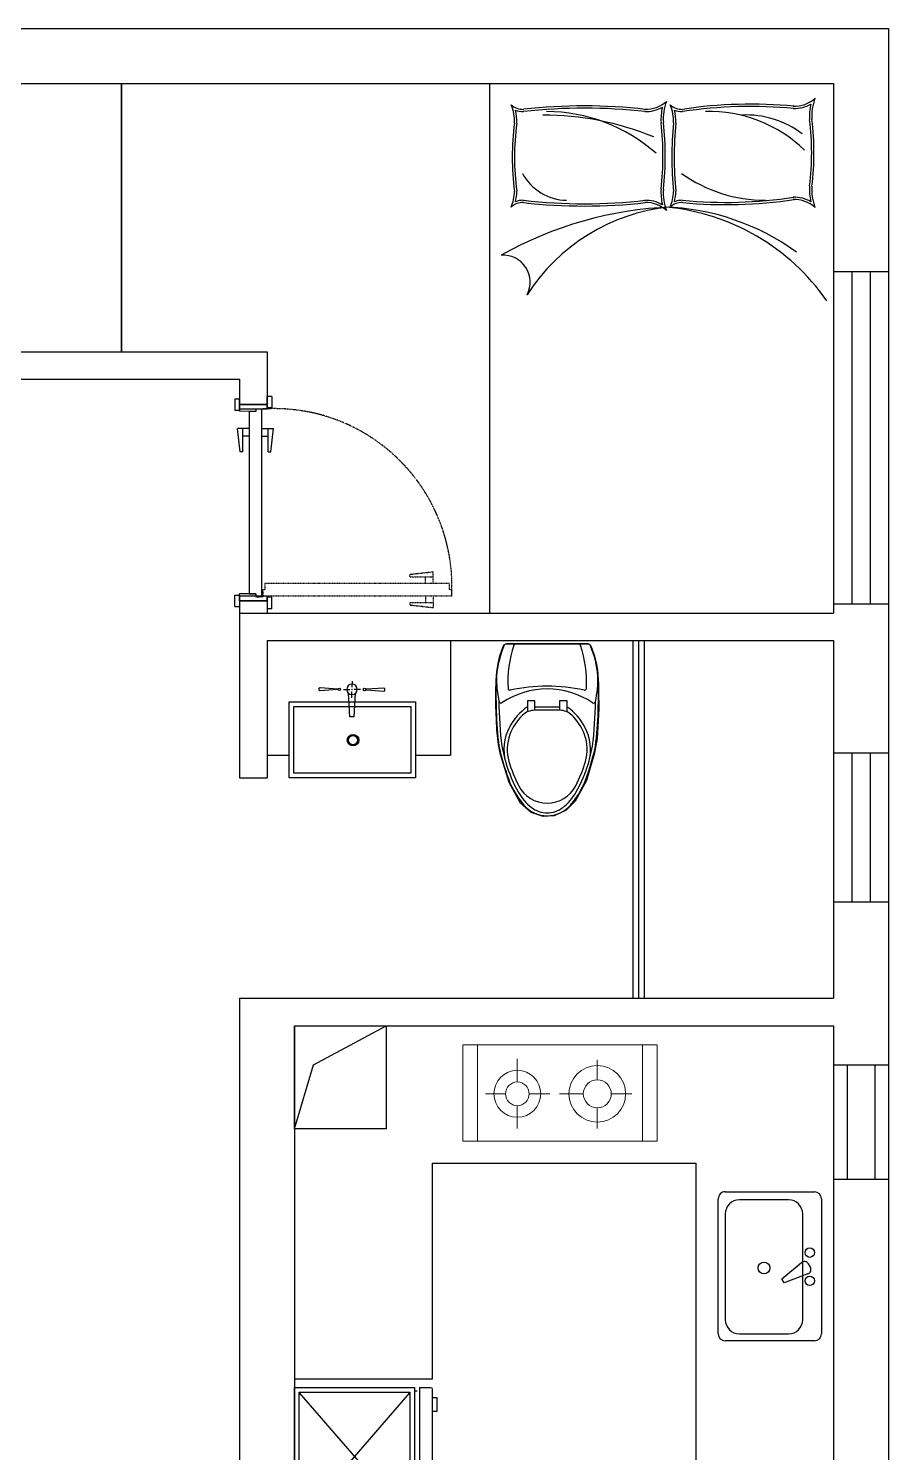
# Model space of a CAD drawing. Header units: millimetres. Extents: x 207737 to 293967, y -150247 to -126753.
# Drawn here: x 225928 to 229678, y -146289 to -140077 of the extents above; entities that cross this region are included whole.
import ezdxf

# ---------------------------------------------------------------- set-up
doc = ezdxf.new("R2010")
doc.units = ezdxf.units.MM
doc.header["$MEASUREMENT"] = 0
doc.linetypes.add('ACAD_ISO03W100', pattern=[30, 12, -18])
doc.linetypes.add('DASH', pattern=[0.35, 0.25, -0.1])
for name, color, linetype in [('7-xc-洁具及配件（地坪图显示）', 146, 'Continuous'), ('7-xc-活动家具', 146, 'Continuous'), ('7-xc-活动家具1', 146, 'Continuous'), ('7-xc-门', 2, 'Continuous'), ('7-xc-门套', 3, 'Continuous'), ('A-土建墙（含管井、立管）', 6, 'Continuous'), ('A-新隔墙', 4, 'Continuous'), ('A-窗', 2, 'Continuous'), ('P-固定家具（落地、不到顶）', 142, 'Continuous'), ('P-固定家具（落地不到顶）', 40, 'Continuous'), ('P-洁具及配件（地坪图显示）', 146, 'Continuous'), ('P-活动家具', 146, 'Continuous'), ('P-门', 2, 'Continuous')]:
    doc.layers.add(name, color=color, linetype=linetype)

# ---------------------------------------------------------------- blocks, each defined once
blk = doc.blocks.new('20170808.15384478')
at = {"layer": '7-xc-活动家具', "ltscale": 0.5}
for p, q in [((0, 167.6), (0, 756.3)), ((30.7, 786.9), (419.3, 786.9)), ((358, 756.3), (143.2, 756.3)), ((450, 756.3), (450, 167.6)), ((81.8, 694.9), (81.8, 233)), ((419.3, 233.5), (419.3, 694.9)), ((58.9, 495.1), (162.5, 533.9)), ((172.8, 516.2), (87.3, 445.9)), ((162.5, 533.9), (172.8, 516.2)), ((48.4, 465.7), (56.6, 451.4)), ((419.3, 136.9), (30.7, 136.9)), ((143.2, 172.2), (358, 172.2))]:
    blk.add_line(p, q, dxfattribs=at)
for centre, radius in [((51.1, 525), 20.5), ((250.6, 469.1), 25.6), ((51.1, 402.3), 20.5)]:
    blk.add_circle(centre, radius, dxfattribs=at)
for centre, radius, start, end in [((30.7, 756.3), 30.7, 90, 180), ((143.2, 694.9), 61.4, 90, 180), ((358, 694.9), 61.4, 0, 90), ((419.3, 756.3), 30.7, 0, 90), ((66.1, 475.9), 20.5, 110.53768, 210), ((74.3, 461.7), 20.5, 210, 309.46232), ((143.2, 233.5), 61.4, 180, 270), ((358, 233.5), 61.4, 270, 0), ((30.7, 167.6), 30.7, 180, 270), ((419.3, 167.6), 30.7, 270, 0)]:
    blk.add_arc(centre, radius, start, end, dxfattribs=at)
blk = doc.blocks.new('20170808.15383666')
at = {"layer": '7-xc-活动家具', "lineweight": 13}
for p, q in [((261.2, 364.5), (261.2, 274.6)), ((610.1, 365.4), (610.1, 265.3)), ((200.1, 213.5), (111.2, 213.5)), ((425.8, 213.5), (322.2, 213.5)), ((468, 213.5), (558.3, 213.5)), ((661.8, 213.5), (749.2, 213.5)), ((261.2, 152.5), (261.2, 64.6)), ((610.1, 161.8), (610.1, 60.7))]:
    blk.add_line(p, q, dxfattribs=at)
for points in [[(0, 0), (847.7, 0), (847.7, 420), (0, 420)], [(63.8, 0), (783.8, 0), (783.8, 420), (63.8, 420)]]:
    blk.add_lwpolyline(points, close=True, dxfattribs=at)
for centre, radius in [((261.2, 213.5), 123.5), ((610.1, 213.5), 101.9), ((261.2, 213.5), 61), ((610.1, 213.5), 51.7)]:
    blk.add_circle(centre, radius, dxfattribs=at)
blk = doc.blocks.new('20180326.16033205')
at = {"layer": '7-xc-活动家具'}
for p, q in [((523, 600), (0, 600)), ((0, 600), (0, 0)), ((523, 0), (523, 600)), ((593, 600), (545, 600)), ((545, 0), (545, 600)), ((600, 7), (600, 593)), ((600, 104), (621.2, 104)), ((600, 45.3), (600, 104)), ((621.2, 104), (621.2, 45.3)), ((0, 0), (523, 0)), ((545, 0), (593, 0)), ((621.2, 45.3), (600, 45.3))]:
    blk.add_line(p, q, dxfattribs=at)
at = {"layer": '7-xc-活动家具', "color": 250}
for p, q in [((20, 22.9), (503, 580)), ((20, 580), (503, 23.1)), ((20, 580), (20, 20)), ((503, 580), (20, 580)), ((503, 20), (503, 580)), ((20, 20), (503, 20))]:
    blk.add_line(p, q, dxfattribs=at)
at = {"layer": '7-xc-活动家具', "color": 250, "linetype": 'ACAD_ISO03W100'}
for p, q in [((523, 585.5), (545, 585.5)), ((523, 15.2), (545, 15.2))]:
    blk.add_line(p, q, dxfattribs=at)
at = {"layer": '7-xc-活动家具'}
for centre, start, end in [((593, 593), 0, 90), ((593, 7), 270, 0)]:
    blk.add_arc(centre, 7, start, end, dxfattribs=at)
blk = doc.blocks.new('A$C798B2B77')
at = {"layer": '7-xc-洁具及配件（地坪图显示）'}
for p, q in [((156.7, 171.8), (156.7, 141.8)), ((116.7, 131.8), (146.7, 131.8)), ((156.7, 91.8), (156.7, 121.8)), ((196.7, 131.8), (166.7, 131.8))]:
    blk.add_line(p, q, dxfattribs=at)
for points in [[(87.5, 130.3), (5.1, 124.3, -0.422988), (0, 129.3), (0, 134.3, -0.422988), (5.1, 139.3), (87.5, 133.3)], [(225.8, 130.3), (308.2, 124.3, 0.422988), (313.3, 129.3), (313.3, 134.3, 0.422988), (308.2, 139.3), (225.8, 133.3)]]:
    blk.add_lwpolyline(points, format="xyb", dxfattribs=at)
blk.add_lwpolyline([(140.7, 112.5), (146.7, 0), (166.7, 0), (172.6, 112.5)], dxfattribs=at)
blk.add_circle((156.7, 131.8), 25, dxfattribs=at)
for centre, radius, start, end in [((96.5, 131.8), 6, 90, 270), ((96.5, 131.8), 6, 270, 90), ((216.8, 131.8), 6, 90, 270), ((216.8, 131.8), 6, 270, 90), ((156.7, 131.8), 1.25, 0, 180), ((156.7, 131.8), 1.25, 180, 0)]:
    blk.add_arc(centre, radius, start, end, dxfattribs=at)
blk = doc.blocks.new('*U558')
at = {"layer": '7-xc-门套', "ltscale": 20}
for p, q in [((-158.8, 161), (-158.8, 141)), ((-158.8, 161), (-108.8, 161)), ((-108.8, 141), (-158.8, 141)), ((-128.8, 141), (-108.8, 141)), ((-108.8, 161), (-108.8, 141)), ((-108.8, 141), (-108.8, 141)), ((717.2, 161), (717.2, 141)), ((767.2, 161), (717.2, 161)), ((717.2, 141), (767.2, 141)), ((717.2, 141), (717.2, 141)), ((737.2, 141), (717.2, 141)), ((767.2, 161), (767.2, 141)), ((-99.3, 20), (-149.3, 20)), ((-149.3, 0), (-149.3, 20)), ((-149.3, 0), (-99.3, 0)), ((-119.3, 20), (-99.3, 20)), ((-99.3, 0), (-99.3, 20)), ((-99.3, 20), (-99.3, 20)), ((707.1, 20), (757.1, 20)), ((707.1, 0), (707.1, 20)), ((707.1, 20), (707.1, 20)), ((727.1, 20), (707.1, 20)), ((757.1, 0), (757.1, 20)), ((757.1, 0), (707.1, 0))]:
    blk.add_line(p, q, dxfattribs=at)
at = {"layer": '7-xc-门套'}
for p, q in [((-124.6, 141), (-103.8, 141)), ((-123.8, 141), (-124.1, 20)), ((-103.8, 141), (-104.1, 20)), ((712.2, 141), (711.9, 20)), ((732.9, 141), (712.2, 141)), ((732.2, 141), (731.9, 20)), ((-103.8, 91), (-94, 91)), ((712.2, 91), (702.3, 91)), ((-124.9, 20), (-104.1, 20)), ((-99.3, 20), (-94.1, 20)), ((707.1, 20), (701.9, 20)), ((732.6, 20), (711.9, 20))]:
    blk.add_line(p, q, dxfattribs=at)
for points in [[(-103.8, 91), (-93.8, 91), (-94.1, 20)], [(712.2, 91), (702.2, 91), (701.9, 20)]]:
    blk.add_lwpolyline(points, dxfattribs=at)
blk = doc.blocks.new('海龙工具_合页平面')
at = {"color": 250, "linetype": 'DASH', "ltscale": 0.01}
for points in [[(-0.1, 0.5), (25.2, 0.5), (25.2, 1.5), (-0.5, 1.5)], [(-0.1, -0.5), (25.2, -0.5), (25.2, -1.5), (-0.5, -1.5)]]:
    blk.add_lwpolyline(points, dxfattribs=at)
for radius in [2.5, 1]:
    blk.add_circle((-2.5, 0), radius, dxfattribs=at)
blk = doc.blocks.new('*U559')
at = {"layer": '7-xc-门'}
for p, q in [((207.6, 992.4), (308.9, 1003.6)), ((308.9, 953), (308.9, 1003.6)), ((207.6, 981.1), (207.6, 992.4)), ((207.6, 981.1), (308.9, 981.1)), ((275.1, 953), (275.1, 981.1)), ((207.6, 869.9), (308.9, 869.9)), ((207.6, 869.9), (207.6, 858.6)), ((275.1, 898), (275.1, 869.9)), ((308.9, 898), (308.9, 847.4)), ((207.6, 858.6), (308.9, 847.4))]:
    blk.add_line(p, q, dxfattribs=at)
at = {"layer": '7-xc-门', "color": 251, "linetype": 'DASH', "ltscale": 0.2}
for p, q in [((-460.6, 251.8), (-471.8, 150.6)), ((-449.3, 251.8), (-460.6, 251.8)), ((-449.3, 251.8), (-449.3, 150.6)), ((-338.1, 251.8), (-338.1, 150.6)), ((-338.1, 251.8), (-326.8, 251.8)), ((-326.8, 251.8), (-315.6, 150.6)), ((-421.2, 150.6), (-471.8, 150.6)), ((-421.2, 184.3), (-449.3, 184.3)), ((-366.2, 184.3), (-338.1, 184.3)), ((-366.2, 150.6), (-315.6, 150.6))]:
    blk.add_line(p, q, dxfattribs=at)
at = {"layer": '7-xc-门'}
blk.add_lwpolyline([(-412.2, 953), (-412.2, 924), (-422.2, 924), (-422.2, 898), (393.9, 898), (393.9, 924), (383.9, 924), (383.9, 953)], close=True, dxfattribs=at)
at = {"layer": '7-xc-门', "color": 251, "linetype": 'DASH', "ltscale": 0.2}
blk.add_lwpolyline([(-366.2, 884), (-395.2, 884), (-395.2, 894), (-421.2, 894), (-421.2, 69.7), (-395.2, 69.7), (-395.2, 79.7), (-366.2, 79.7)], close=True, dxfattribs=at)
blk.add_arc((-378.9, 843.3), 774.7, 266.87402, 4.05238, dxfattribs=at)
for p, rotation in [((-423.7, 898), 89.99996106486441), ((-421.2, 895.5), 359.9999610648644)]:
    blk.add_blockref('海龙工具_合页平面', p, dxfattribs=dict(at, rotation=rotation))
blk = doc.blocks.new('MATONG 2')
at = {"layer": 'P-洁具及配件（地坪图显示）'}
for p, q in [((227983.7, -142813.8, -500), (227992.3, -142788.2, -500)), ((227992.3, -142788.2, -500), (227999.1, -142769.7, -500)), ((227999.1, -142769.7, -500), (228002.3, -142764.2, -500)), ((228002.3, -142764.2, -500), (228006.5, -142762.3, -500)), ((228006.5, -142762.3, -500), (228012.2, -142761.8, -500)), ((228367.1, -142761.8, -500), (228012.2, -142761.8, -500)), ((228012.2, -142761.8, -500), (228367.1, -142761.8, -500)), ((228367.1, -142761.8, -500), (228369, -142761.9, -500)), ((228369, -142761.9, -500), (228372.6, -142762.7, -500)), ((228372.6, -142762.7, -500), (228376.8, -142766, -500)), ((228376.8, -142766, -500), (228378.8, -142768.7, -500)), ((228378.8, -142768.7, -500), (228384.1, -142781.7, -500)), ((228384.1, -142781.7, -500), (228394.2, -142810.2, -500)), ((227971.4, -142873.4, -500), (227975.4, -142847.4, -500)), ((227975.4, -142847.4, -500), (227983.7, -142813.8, -500)), ((228394.2, -142810.2, -500), (228403.1, -142844.2, -500)), ((228403.1, -142844.2, -500), (228409.1, -142875.3, -500)), ((227965.8, -142969.6, -500), (227967.5, -142923.5, -500)), ((227967.5, -142923.5, -500), (227968.3, -142898.7, -500)), ((227968.3, -142898.7, -500), (227971.4, -142873.4, -500)), ((228409.1, -142875.3, -500), (228413.1, -142937.9, -500)), ((227965.3, -143032.2, -500), (227965.8, -142969.6, -500)), ((228413.1, -142937.9, -500), (228413.5, -142968.8, -500)), ((228413.5, -142968.8, -500), (228414.3, -143043.1, -500)), ((227968, -143093.2, -500), (227965.3, -143032.2, -500)), ((228103.3, -143009.4, -500), (228103.3, -143058.1, -500)), ((228136.3, -143009.4, -500), (228103.3, -143009.4, -500)), ((228244.1, -143051.1, -500), (228135.2, -143051.1, -500)), ((228136.3, -143051.1, -500), (228136.3, -143009.4, -500)), ((228136.3, -143036.5, -500), (228243, -143036.5, -500)), ((228243, -143009.4, -500), (228243, -143051.1, -500)), ((228276, -143009.4, -500), (228243, -143009.4, -500)), ((228276, -143058.1, -500), (228276, -143009.4, -500)), ((228414.3, -143043.1, -500), (228407.1, -143175.1, -500)), ((227970.7, -143136.3, -500), (227968, -143093.2, -500)), ((227976.8, -143200.8, -500), (227970.7, -143136.3, -500)), ((228407.1, -143175.1, -500), (228394.7, -143241.9, -500)), ((227985.7, -143244.5, -500), (227976.8, -143200.8, -500)), ((228023.3, -143366.5, -500), (227985.7, -143244.5, -500)), ((228394.7, -143241.9, -500), (228360.9, -143356.8, -500)), ((228360.9, -143356.8, -500), (228311.6, -143448.2, -500)), ((228072.6, -143455.9, -500), (228023.3, -143366.5, -500)), ((228120.2, -143496.8, -500), (228072.6, -143455.9, -500)), ((228272, -143487.1, -500), (228219.5, -143511.8, -500)), ((228311.6, -143448.2, -500), (228272, -143487.1, -500)), ((228172.1, -143515, -500), (228120.2, -143496.8, -500)), ((228219.5, -143511.8, -500), (228172.1, -143515, -500))]:
    blk.add_line(p, q, dxfattribs=at)
for centre, radius, start, end in [((228424.3, -142941.1, -500), 457.2, 157.9889, 175.0321), ((228012.2, -142774.5, -500), 12.7, 90, 157.9889), ((228506.4, -142926.4, -500), 488.3, 160.95757, 183.46136), ((228052.3, -142769.8, -500), 7.94, 90, 160.181), ((228327, -142769.8, -500), 7.94, 19.8191, 90), ((227872.9, -142926.4, -500), 488.3, 356.53868, 19.04247), ((228367.1, -142774.5, -500), 12.7, 22.0111, 90), ((227955, -142941.1, -500), 457.2, 4.96785, 22.0111), ((229744.3, -142995.7, -500), 1778, 176.964, 186.8656), ((228428.9, -142914.1, -500), 460.3, 178.44203, 192.43714), ((227950.4, -142914.1, -500), 460.3, 347.56296, 1.55832), ((226635, -142995.7, -500), 1778, 353.13441, 3.03605), ((228189.6, -143313.8, -500), 355.6, 56.167, 123.833), ((228026.9, -142955.3, -500), 7.94, 184.2381, 282.30385), ((228189.6, -143701.3, -500), 755.6, 77.6962, 102.3038), ((228352.4, -142955.3, -500), 7.94, 257.696, 355.76194), ((229757, -142995.7, -500), 1778, 180.4947, 186.8656), ((227987.2, -143011.8, -500), 7.94, 189.7713, 303.83299), ((228241.6, -143237.5, -500), 244, 124.52591, 152.52649), ((228135.2, -143127.3, -500), 76.2, 90, 133.9968), ((228244.1, -143127.3, -500), 76.2, 46.00319, 90), ((228137.7, -143237.5, -500), 244, 27.4735, 55.47408), ((226622.3, -142995.7, -500), 1778, 353.1344, 359.50531), ((228392.1, -143011.8, -500), 7.94, 236.1669, 350.22872), ((228241.6, -143237.5, -500), 229.3, 133.9968, 159.44226), ((228137.7, -143237.5, -500), 229.3, 20.55774, 46.00319), ((228206.5, -143221.9, -500), 205.7, 151.87935, 195.94249), ((228206.5, -143221.9, -500), 191, 160.13486, 195.91914), ((228172.8, -143221.9, -500), 191, 344.08085, 19.86514), ((228172.8, -143221.9, -500), 205.7, 344.05751, 28.12065), ((228935.1, -143002.9, -500), 977.9, 192.1213, 199.5996), ((228934.8, -143002.6, -500), 965.2, 192.3041, 195.38161), ((227444.2, -143002.9, -500), 977.9, 340.40037, 347.87865), ((227444.5, -143002.6, -500), 965.2, 344.61841, 347.69594), ((228617.4, -143097.4, -500), 635, 196.55926, 209.39993), ((228617.4, -143097.4, -500), 620.4, 196.56663, 207.1313), ((227761.9, -143097.4, -500), 620.4, 332.8687, 343.43337), ((227761.9, -143097.4, -500), 635, 330.60007, 343.44074), ((228388.9, -143211.1, -500), 393.7, 197.7237, 220.0528), ((227990.4, -143211.1, -500), 393.7, 319.94721, 342.27631), ((228252.5, -143303.4, -500), 215.9, 209.30454, 232.37683), ((228189.6, -143316.6, -500), 139.7, 207.1313, 332.8687), ((228126.8, -143303.4, -500), 215.9, 307.62317, 330.69546), ((228189.6, -143376.2, -500), 134.9, 220.83349, 319.16654), ((228189.6, -143387.3, -500), 111.1, 231.63562, 270), ((228189.6, -143387.3, -500), 111.1, 269.99999, 308.36438)]:
    blk.add_arc(centre, radius, start, end, dxfattribs=at)

msp = doc.modelspace()

# ---------------------------------------------------------------- linework, layer by layer
at = {"layer": '7-xc-活动家具'}
msp.add_line((227938, -140317), (227938, -140917), dxfattribs=at)
at = {"layer": '7-xc-活动家具1', "color": 251}
for centre, radius, start, end in [((229266.2, -140278.8), 137.5, 268.4473, 311.58389), ((229568.4, -140460.5), 225.2, 159.51501, 183.4755), ((228083.4, -140354), 75.8, 227.85954, 271.80123), ((227855.8, -140483.8), 191.6, 358.39232, 22.60225), ((227855.8, -140483.8), 201.5, 358.39232, 14.55155), ((228083.4, -140354), 85.7, 247.5713, 271.80123), ((228352.1, -142776.1), 2361.5, 83.51566, 96.47348), ((228352.1, -142776.7), 2352.1, 83.51056, 96.47858), ((228185.3, -141161.7), 722.1, 48.45407, 89.89839), ((228618.7, -140292.2), 147.4, 268.4473, 299.85132), ((228618.7, -140292.2), 137.5, 268.4473, 311.58389), ((228920.9, -140473.9), 235.1, 166.76988, 183.4755), ((228920.9, -140473.9), 225.2, 159.51501, 183.4755), ((228776.8, -140354), 75.8, 227.85954, 271.80123), ((228549.1, -140483.8), 191.6, 358.39232, 22.60225), ((228776.8, -140354), 85.7, 247.5713, 271.80123), ((228549.1, -140483.8), 201.5, 358.39232, 14.55155), ((229076.4, -142382.4), 1975.2, 84.48514, 98.65503), ((229076.4, -142383.3), 1966.1, 84.48296, 98.66825), ((228895.6, -141037.3), 598, 45.91023, 91.50712), ((229266.2, -140278.8), 147.4, 268.4473, 299.85132), ((229568.4, -140460.5), 235.1, 166.76988, 183.4755), ((229129.9, -140638.4), 1092.9, 172.14891, 187.85109), ((229129.9, -140638.4), 1082.9, 172.14891, 187.85109), ((228172.4, -141714), 1259.4, 67.51691, 90.08892), ((227433.4, -140633), 1261.2, 353.42597, 6.57403), ((227433.4, -140633), 1271.2, 353.42597, 6.57403), ((230199.9, -140638.4), 1466.9, 174.15875, 185.84125), ((230199.9, -140638.4), 1456.9, 174.15875, 185.84125), ((229056.6, -140858), 403.9, 52.66381, 92.66133), ((228212.6, -140619.6), 1130.4, 352.66801, 7.33199), ((228212.6, -140619.6), 1140.4, 352.66801, 7.33199), ((228280.2, -140600.4), 226.2, 208.71904, 268.48502), ((229141.6, -140196.2), 630.3, 234.46158, 270), ((227855.8, -140782.3), 191.6, 337.39775, 358.39232), ((227855.8, -140782.3), 201.5, 345.44845, 358.39232), ((228920.9, -140792.2), 235.1, 176.5245, 193.23012), ((228920.9, -140792.2), 225.2, 176.5245, 200.48499), ((228549.1, -140782.3), 191.6, 337.39775, 358.39232), ((228549.1, -140782.3), 201.5, 345.44845, 358.39232), ((228968.7, -138869.4), 1966.2, 264.49489, 278.6801), ((229266.2, -140960.5), 147.4, 60.14868, 91.5527), ((229568.4, -140778.8), 235.1, 176.5245, 193.23012), ((229568.4, -140778.8), 225.2, 176.5245, 200.48499), ((228793.6, -142488.6), 1633.9, 92.2644, 119.49141), ((228083.4, -140912.1), 75.8, 88.19877, 132.14046), ((228083.4, -140912.1), 85.7, 88.19877, 112.4287), ((228352.1, -138490), 2361.5, 263.52652, 276.48434), ((228352.1, -138489.4), 2352.1, 263.52142, 276.48944), ((228809.4, -141692.7), 841.1, 96.06548, 147.29222), ((228618.7, -140973.9), 147.4, 60.14868, 91.5527), ((228618.7, -140973.9), 137.5, 48.41611, 91.5527), ((228670.2, -141887.4), 1031.9, 53.96014, 88.26785), ((228618.9, -141814.1), 962.1, 34.82504, 84.5741), ((228776.8, -140912.1), 75.8, 88.19877, 132.14046), ((228776.8, -140912.1), 85.7, 88.19877, 112.4287), ((228968.6, -138870.3), 1975.2, 264.49705, 278.66687), ((229266.2, -140960.5), 137.5, 48.41611, 91.5527), ((227998.1, -141183.3), 117.2, 332.09168, 94.33827)]:
    msp.add_arc(centre, radius, start, end, dxfattribs=at)
at = {"layer": 'A-土建墙（含管井、立管）', "linetype": 'Continuous'}
for p, q in [((221748, -140077), (229678, -140077)), ((229678, -140077), (229678, -141137)), ((225818, -140317), (229438, -140317)), ((226333, -141487), (226333, -140317)), ((226333, -140317), (226333, -141487)), ((229438, -140317), (229438, -141137)), ((229438, -141137), (229678, -141137)), ((225698, -141487), (226968, -141487)), ((226968, -141487), (226968, -141717)), ((225818, -141607), (226848, -141607)), ((226848, -141607), (226848, -141717)), ((226848, -141717), (226968, -141717)), ((229438, -142587), (229678, -142587)), ((229438, -142587), (229438, -142627)), ((229678, -142587), (229678, -143307)), ((226848, -142627), (229438, -142627)), ((226848, -142627), (226968, -142627)), ((226848, -142627), (226848, -143345)), ((226968, -142747), (229438, -142747)), ((226968, -142747), (226968, -143345)), ((229438, -142747), (229438, -144307)), ((229438, -143237), (229678, -143237)), ((226848, -143345), (226968, -143345)), ((229438, -143887), (229678, -143887)), ((229678, -143957), (229678, -144597)), ((226848, -144307), (229438, -144307)), ((226848, -144307), (226848, -146427)), ((227701, -144307), (228103, -144307)), ((227088, -144427), (229438, -144427)), ((227088, -144427), (227088, -146697)), ((229438, -144427), (229438, -146697)), ((229438, -144547), (229438, -144597)), ((229438, -144597), (229678, -144597)), ((227088, -144877), (227088, -146697)), ((229438, -145097), (229678, -145097)), ((229678, -145097), (229678, -146697)), ((227088, -145787), (227088, -145787)), ((226848, -146187), (226848, -146817))]:
    msp.add_line(p, q, dxfattribs=at)
msp.add_lwpolyline([(227088, -144427), (227488, -144427), (227488, -144877), (227088, -144877)], close=True, dxfattribs=at)
at = {"layer": 'A-土建墙（含管井、立管）', "color": 251, "linetype": 'Continuous'}
msp.add_lwpolyline([(227088, -144877), (227171, -144598), (227488, -144427)], dxfattribs=at)
at = {"layer": 'A-新隔墙', "linetype": 'Continuous'}
for p, q in [((226848, -142573), (226848, -142627)), ((226848.1, -142573), (226969.2, -142573)), ((226969, -142573.3), (226969, -142627.3))]:
    msp.add_line(p, q, dxfattribs=at)
at = {"layer": 'A-窗', "color": 6, "linetype": 'Continuous'}
for p, q in [((229438, -141137), (229438, -142587)), ((229678, -141137), (229678, -142587)), ((229678, -143307), (229678, -143957)), ((229438, -144597), (229438, -145097)), ((229678, -144597), (229678, -145097))]:
    msp.add_line(p, q, dxfattribs=at)
at = {"layer": 'A-窗', "linetype": 'Continuous'}
for p, q in [((229518, -141137), (229518, -142587)), ((229598, -141137), (229598, -142587)), ((229518, -143237), (229518, -143887)), ((229598, -143237), (229598, -143887)), ((229498, -144597), (229498, -145097)), ((229618, -144597), (229618, -145097))]:
    msp.add_line(p, q, dxfattribs=at)
at = {"layer": 'P-固定家具（落地、不到顶）'}
msp.add_line((227938, -140317), (227938, -142627), dxfattribs=at)
at = {"layer": 'P-固定家具（落地、不到顶）', "linetype": 'Continuous'}
for p, q in [((227768, -142747), (227768, -143247)), ((226968, -143247), (227064.5, -143247)), ((227615.5, -143247), (227768, -143247)), ((227688, -145027), (228838, -145027)), ((227688, -145027), (227688, -145969)), ((228838, -145027), (228838, -146560)), ((227688, -145969), (227088, -145969))]:
    msp.add_line(p, q, dxfattribs=at)
for points in [[(227064.5, -143345), (227064.5, -143014.9), (227615.5, -143014.9), (227615.5, -143345)], [(227084.5, -143325), (227084.5, -143034.9), (227595.5, -143034.9), (227595.5, -143325)]]:
    msp.add_lwpolyline(points, close=True, dxfattribs=at)
for radius in [25, 20]:
    msp.add_circle((227343.1, -143181.3), radius, dxfattribs=at)
at = {"layer": 'P-门', "color": 2, "linetype": 'Continuous'}
for p, q in [((228563, -142747), (228563, -144307)), ((228613, -142747), (228613, -144307))]:
    msp.add_line(p, q, dxfattribs=at)
at = {"layer": 'P-门', "color": 251, "linetype": 'Continuous'}
msp.add_line((228588, -142747), (228588, -144307), dxfattribs=at)

# ---------------------------------------------------------------- block references
at = {"layer": '7-xc-活动家具'}
for name, p, rotation in [('20170808.15383666', (228669.4, -144510.6), 180), ('20170808.15384478', (229385.6, -145014.5), 179.9999999999999)]:
    msp.add_blockref(name, p, dxfattribs=dict(at, rotation=rotation))
at = {"layer": '7-xc-门', "rotation": 90.00006934586916}
msp.add_blockref('*U559', (227843, -142131.1), dxfattribs=at)
at = {"layer": '7-xc-门套', "rotation": 270}
msp.add_blockref('*U558', (226828, -141841.1), dxfattribs=at)
at = {"layer": 'A-土建墙（含管井、立管）', "linetype": 'Continuous'}
msp.add_blockref('MATONG 2', (0, 0), dxfattribs=at)
at = {"layer": 'P-固定家具（落地不到顶）', "ltscale": 0.5, "xscale": -0.9130434782616332, "yscale": 0.9130434782709926, "zscale": 0.9130434782612464, "rotation": 359.619394276072}
msp.add_blockref('A$C798B2B77', (227480.6, -143081.2), dxfattribs=at)
at = {"layer": 'P-活动家具', "xscale": -1, "rotation": 180}
msp.add_blockref('20180326.16033205', (227088, -146005), dxfattribs=at)

doc.saveas('drawing.dxf')
